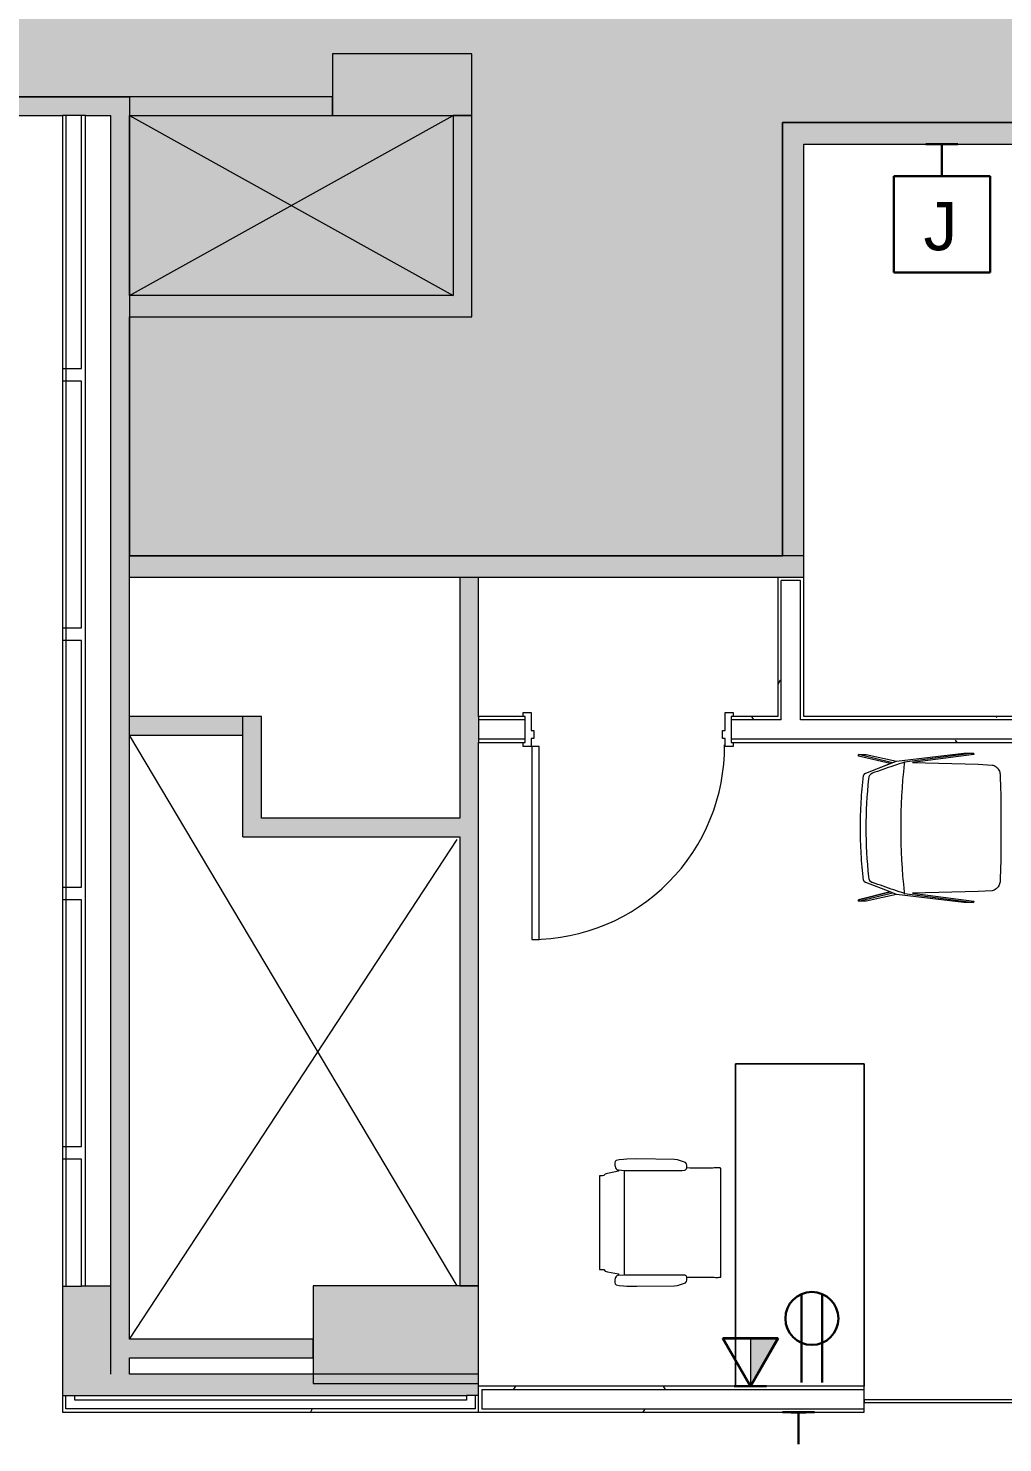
# Model space of a CAD drawing. Header units: inches. Extents: x 0 to 1536, y 72 to 1354.
# Drawn here: x 312.2 to 494.1, y 511.3 to 775.3 of the extents above; entities that cross this region are included whole.
import ezdxf

# ---------------------------------------------------------------- set-up
doc = ezdxf.new("R2010")
doc.units = ezdxf.units.IN
doc.header["$MEASUREMENT"] = 0
for name, color, linetype, lineweight in [('1600 K ST 6th Floor-Clean-REVISED_dwg', 8, 'Continuous', 9), ('A-ANNO-NOTE', 131, 'Continuous', 9), ('A-COLS', 52, 'Continuous', 13), ('A-DETL', 90, 'Continuous', 9), ('A-DETL-GENF', 92, 'Continuous', 9), ('A-DOOR', 31, 'Continuous', 13), ('A-GLAZ-CURT', 52, 'Continuous', 9), ('A-WALL', 113, 'Continuous', 13), ('A-WALL-PATT', 111, 'Continuous', 13), ('E-ELEC-FIXT', 91, 'Continuous', 9), ('I-FURN', 30, 'Continuous', 9), ('I-WALL', 2, 'Continuous', 13), ('XAR$0$AFLEV', 7, 'Continuous', 9)]:
    doc.layers.add(name, color=color, linetype=linetype, lineweight=lineweight)
doc.styles.add('Swis721 Lt BT_2', font='swissl.ttf', dxfattribs={"height": 9})
pattern_1 = [(0, (0, 0), (30.72, 7.68), [1.267, -21.773, 1.267, -21.773, -122.88]), (0, (0, 0), (30.72, 7.68), [-46.08, 1.267, -44.813, 1.267, -21.773, -53.76]), (0, (0, 0), (30.72, 7.68), [-115.2, 1.267, -14.093, 1.267, -37.133]), (120, (11.52, 3.84), (-22.011075, 22.7643), [1.267, -21.773, 1.267, -21.773, -122.88]), (120, (11.52, 3.84), (-22.011075, 22.7643), [-46.08, 1.267, -44.813, 1.267, -21.773, -53.76]), (120, (11.52, 3.84), (-22.011075, 22.7643), [-115.2, 1.267, -14.093, 1.267, -37.133]), (240, (15.36, 19.2), (-8.708925, -30.4443), [1.267, -21.773, 1.267, -21.773, -122.88]), (240, (15.36, 19.2), (-8.708925, -30.4443), [-46.08, 1.267, -44.813, 1.267, -21.773, -53.76]), (240, (15.36, 19.2), (-8.708925, -30.4443), [-115.2, 1.267, -14.093, 1.267, -37.133])]

# ---------------------------------------------------------------- blocks, each defined once
blk = doc.blocks.new('existing columns - existing columns-7228682-Level XX  POWER _ SIGNAL')
at = {"layer": 'A-COLS', "lineweight": 9}
h = blk.add_hatch(color=7, dxfattribs=at)
h.paths.add_polyline_path([(384.5, 264.85), (384.5, 284.85), (359.5, 284.85), (359.5, 264.85), (378.37, 264.85)], flags=0)
h.paths.add_polyline_path([(1273.33, 265.1), (1296.58, 265.1), (1296.58, 284.6), (1273.33, 284.6), (1273.33, 266.87)], flags=0)
h.paths.add_polyline_path([(614.75, 265.1), (614.75, 284.6), (585.25, 284.6), (585.25, 265.1)], flags=0)
h.paths.add_polyline_path([(140.33, 265.35), (162.62, 265.35), (162.62, 284.85), (125.37, 284.85), (125.37, 265.35)], flags=0)
h.paths.add_polyline_path([(1043.14, 265.6), (1070.77, 265.6), (1070.77, 284.1), (1043.14, 284.1), (1043.14, 266.87)], flags=0)
h.paths.add_polyline_path([(816.33, 265.6), (841.58, 265.6), (841.58, 284.1), (816.33, 284.1), (816.33, 266.87)], flags=0)
h.paths.add_polyline_path([(1297.94, 517.56), (1297.94, 540.06), (1274.69, 540.06), (1274.69, 517.56)], flags=0)
h.paths.add_polyline_path([(1049.47, 518.87), (1070.77, 518.87), (1070.77, 538.75), (1043.14, 538.75), (1043.14, 518.87), (1049.23, 518.87)], flags=0)
h.paths.add_polyline_path([(615, 520.1), (615, 539.97), (585, 539.97), (585, 520.1)], flags=0)
h.paths.add_polyline_path([(841.58, 520.1), (841.58, 538.22), (816.33, 538.22), (816.33, 520.1), (832.82, 520.1)], flags=0)
h.paths.add_polyline_path([(396.25, 522.37), (396.25, 540.6), (365.37, 540.6), (365.37, 522.37)], flags=0)
h.paths.add_polyline_path([(395, 759.02), (395, 770.52), (369, 770.52), (369, 759.02)], flags=0)
at = {"layer": 'A-COLS', "color": 8, "lineweight": 20}
for p, q in [((395, 770.52), (369, 770.52)), ((369, 770.52), (369, 759.02)), ((395, 759.02), (395, 770.52)), ((369, 759.02), (395, 759.02)), ((396.25, 540.6), (365.37, 540.6)), ((365.37, 540.6), (365.37, 522.37)), ((396.25, 522.37), (396.25, 540.6)), ((365.37, 522.37), (396.25, 522.37))]:
    blk.add_line(p, q, dxfattribs=at)
blk = doc.blocks.new('System Panel - Glazed-7455447-Level XX  POWER _ SIGNAL')
at = {"layer": 'A-GLAZ-CURT', "lineweight": 13}
for p, q in [((24, 0.125), (-24, 0.125)), ((-24, 0.125), (-24, -0.375)), ((24, -0.375), (24, 0.125)), ((-24, -0.375), (24, -0.375))]:
    blk.add_line(p, q, dxfattribs=at)
blk = doc.blocks.new('PS - Junction Box _Wall Base_ - Card Reader-4868761-Level XX  POWER _ SIGNAL')
at = {"layer": 'E-ELEC-FIXT'}
for p, q in [((454.62, 517), (454.62, 516.81)), ((457.37, 516.81), (454.62, 516.81)), ((457.37, 516.81), (457.37, 517))]:
    blk.add_line(p, q, dxfattribs=at)
blk = doc.blocks.new('Door - Single - Solid Door-7446633-Level XX  POWER _ SIGNAL')
at = {"layer": 'A-DOOR', "lineweight": 9}
for p, q in [((-15.63, 3.1), (-14.13, 3.1)), ((-15.63, 2.35), (-15.63, 3.1)), ((-14.13, 3.1), (-14.13, -0.28)), ((22.12, 3.1), (23.62, 3.1)), ((22.12, -0.28), (22.12, 3.1)), ((23.62, 3.1), (23.62, 2.35)), ((-15.63, -3.28), (-15.63, -2.53)), ((-14.13, -0.28), (-13.63, -0.28)), ((-14.13, -1.78), (-14.13, -3.28)), ((-13.63, -1.78), (-14.13, -1.78)), ((-13.63, -0.28), (-13.63, -1.78)), ((21.62, -0.28), (22.12, -0.28)), ((21.62, -1.78), (21.62, -0.28)), ((22.12, -1.78), (21.62, -1.78)), ((22.12, -3.28), (22.12, -1.78)), ((23.62, -2.53), (23.62, -3.28)), ((-14.13, -3.28), (-15.63, -3.28)), ((23.62, -3.28), (22.12, -3.28))]:
    blk.add_line(p, q, dxfattribs=at)
at = {"layer": 'A-DOOR'}
for p, q in [((-12.63, -3.28), (-14.01, -3.28)), ((-14.01, -3.28), (-14.01, -39.28)), ((-12.63, -39.28), (-12.63, -3.28)), ((-14.01, -39.28), (-12.63, -39.28))]:
    blk.add_line(p, q, dxfattribs=at)
at = {"layer": 'A-DOOR', "lineweight": 9}
blk.add_arc((-14.01, -3.28), 36, 270, 0.5, dxfattribs=at)
blk = doc.blocks.new('Chair-Lounge-Teknion-STKW_Keele_Wood_Back-2013 - Exposed Wood Back-V33-Level XX  POWER _ SIGNAL')
at = {"layer": 'I-FURN'}
for p, q in [((-11.86, 9.04), (-11.73, 11.66)), ((11.73, 11.66), (11.86, 9.05)), ((-13.91, 8.19), (-13.67, 8.22)), ((-13.91, 6.37), (-13.91, 8.19)), ((-13.91, 8.19), (-12.25, -4.7)), ((-13.67, 8.22), (-12.19, -3.24)), ((-12.19, -3.24), (-11.86, 9.04)), ((11.86, 9.05), (12.19, -3.24)), ((12.19, -3.24), (13.67, 8.22)), ((12.27, -4.72), (13.91, 8.19)), ((13.67, 8.22), (13.91, 8.19)), ((13.91, 8.19), (13.91, 6.37)), ((-12.42, -6.21), (-13.91, 6.37)), ((13.91, 6.37), (12.42, -6.21)), ((-13.67, -11.85), (-12.42, -6.21)), ((-12.13, -6.97), (-13.67, -13.3)), ((-11.98, -7.39), (-13.41, -13.29)), ((-10.23, -11.93), (-11.98, -7.39)), ((11.97, -7.38), (10.23, -11.93)), ((12.41, -6.23), (11.97, -7.38)), ((11.97, -7.38), (13.41, -13.29)), ((13.41, -13.29), (11.97, -7.38)), ((13.66, -13.29), (12.13, -6.97)), ((12.42, -6.21), (13.67, -11.85)), ((-13.67, -13.29), (-13.67, -11.85)), ((13.67, -11.85), (13.67, -13.29)), ((-13.41, -13.29), (-13.67, -13.29)), ((13.67, -13.29), (13.41, -13.29))]:
    blk.add_line(p, q, dxfattribs=at)
for centre, radius, start, end in [((0.01, 103.95), 109.37, 263.7199, 276.2807), ((-9.17, -10.31), 1.1, 199.0679, 271.1375), ((9.17, -10.31), 1.1, 268.8625, 340.9321)]:
    blk.add_arc(centre, radius, start, end, dxfattribs=at)
for centre, major_axis, ratio, start_param, end_param in [((-3.18, 62.49), (0, 67.83), 0.991455, 3.005875, 3.010635), ((3.19, 62.49), (0, 67.83), 0.991482, 3.272548, 3.277041), ((0, 61.26), (77.88, 0), 0.939693, 4.594646, 4.830132)]:
    blk.add_ellipse(centre, major_axis=major_axis, ratio=ratio, start_param=start_param, end_param=end_param, dxfattribs=at)
for points in [[(-10.02, 13.13), (-9.25, 13.17), (-7.72, 13.23), (-6.18, 13.27), (-5.4, 13.28)], [(-5.4, 13.28), (-4.5, 13.29), (-2.7, 13.3), (-0.9, 13.3), (0, 13.3)], [(0, 13.3), (0.9, 13.3), (2.7, 13.3), (4.5, 13.29), (5.4, 13.28)], [(5.4, 13.28), (6.18, 13.27), (7.73, 13.23), (9.28, 13.17), (10.05, 13.13)], [(-11.73, 11.66), (-11.7, 11.8), (-11.62, 12.05), (-11.42, 12.4), (-11.14, 12.7), (-10.8, 12.93), (-10.42, 13.08), (-10.15, 13.12), (-10.02, 13.13)], [(10.05, 13.13), (10.19, 13.12), (10.45, 13.07), (10.82, 12.92), (11.15, 12.69), (11.42, 12.39), (11.62, 12.04), (11.7, 11.79), (11.73, 11.66)], [(-12.28, -4.72), (-12.04, -5.39), (-11.58, -6.73), (-10.89, -8.74), (-10.43, -10.07), (-10.19, -10.73)], [(12.27, -4.72), (12.04, -5.39), (11.59, -6.72), (10.9, -8.7), (10.44, -10.02), (10.21, -10.67)], [(-10.23, -11.93), (-10.47, -11.3), (-10.96, -10.04), (-11.69, -8.13), (-12.17, -6.85), (-12.42, -6.21)], [(-9.74, -12.36), (-9.79, -12.33), (-9.88, -12.29), (-10.01, -12.22), (-10.1, -12.14), (-10.17, -12.07), (-10.22, -12), (-10.23, -11.95), (-10.23, -11.93)], [(9.74, -12.36), (8.12, -12.55), (4.88, -12.84), (0, -12.98), (-4.88, -12.84), (-8.12, -12.55), (-9.74, -12.36)], [(10.23, -11.93), (10.23, -11.95), (10.22, -12), (10.17, -12.07), (10.1, -12.15), (10.01, -12.22), (9.88, -12.29), (9.79, -12.33), (9.74, -12.36)]]:
    blk.add_open_spline(points, degree=3, dxfattribs=at)
blk = doc.blocks.new('reception desk furn - reception desk furn-7592523-Level XX  POWER _ SIGNAL')
at = {"layer": 'I-FURN'}
for p, q in [((468.25, 581.99), (444.25, 581.99)), ((444.25, 581.99), (444.25, 521.87)), ((444.25, 521.87), (444.25, 581.99)), ((444.25, 581.99), (468.25, 581.99)), ((468.25, 521.87), (468.25, 581.99)), ((468.25, 581.99), (468.25, 521.87)), ((468.25, 521.87), (444.25, 521.87))]:
    blk.add_line(p, q, dxfattribs=at)
blk = doc.blocks.new('HermanMiller_Collection_Eames_AluminumGroup_MgmtChair - Casters Pneumatic Hgt Adj-7466183-Level XX  POWER _ SIGNAL')
at = {"layer": 'I-FURN'}
for p, q in [((-6.49, 11.73), (-7.1, 11.63)), ((-5.72, 11.8), (-6.49, 11.73)), ((-5.07, 11.83), (-5.72, 11.8)), ((-3.21, 11.88), (-5.07, 11.83)), ((3.79, 11.79), (-3.21, 11.88)), ((4.38, 11.72), (3.79, 11.79)), ((5.89, 11.24), (4.38, 11.72)), ((-10.2, 8.71), (-10.2, -8.71)), ((-9.1, 9.03), (-9.36, 8.77)), ((-8.96, 9.1), (-9.1, 9.03)), ((-8.72, 9.18), (-8.96, 9.1)), ((-6.65, 9.58), (-8.72, 9.18)), ((-6.88, 9.85), (-6.65, 9.83)), ((-6.65, 9.83), (-6.65, 9.58)), ((-6.65, 9.83), (-5.49, 9.76)), ((-5.49, 9.76), (-2.81, 9.72)), ((-5.49, -9.76), (-5.49, 9.76)), ((-2.81, 9.72), (5.28, 9.72)), ((5.28, 9.72), (5.78, 9.77)), ((12.44, -10.17), (12.44, 10.17)), ((-9.36, -8.77), (-9.1, -9.03)), ((-9.1, -9.03), (-8.72, -9.18)), ((-8.72, -9.18), (-6.65, -9.58)), ((-6.65, -9.83), (-6.88, -9.85)), ((-6.65, -9.58), (-6.65, -9.83)), ((-6.65, -9.83), (-5.49, -9.76)), ((-5.49, -9.76), (-2.81, -9.72)), ((-2.81, -9.72), (5.28, -9.72)), ((5.28, -9.72), (5.78, -9.77)), ((-7.1, -11.63), (-6.49, -11.73)), ((-6.49, -11.73), (-5.72, -11.8)), ((-5.72, -11.8), (-5.07, -11.83)), ((-5.07, -11.83), (-3.21, -11.88)), ((-3.21, -11.88), (3.79, -11.79)), ((3.79, -11.79), (4.38, -11.72)), ((4.38, -11.72), (5.89, -11.24))]:
    blk.add_line(p, q, dxfattribs=at)
for centre, radius, start, end in [((-6.03, 10.85), 1.32, 144.065, 229.935), ((5.03, 10.51), 1.12, 343.9109, 40.257), ((5.36, 10.43), 0.781, 302.3218, 343.1534), ((-6.03, -10.85), 1.32, 130.065, 215.935), ((5.36, -10.43), 0.781, 16.8466, 57.6782), ((5.03, -10.51), 1.12, 319.743, 16.0891)]:
    blk.add_arc(centre, radius, start, end, dxfattribs=at)
for points, knots in [([(-9.36, 8.77), (-9.55, 8.77), (-9.82, 8.76), (-10.04, 8.74), (-10.13, 8.73), (-10.18, 8.72), (-10.2, 8.72), (-10.2, 8.71)], [0, 0, 0, 0, 0.444444, 0.666667, 0.777778, 0.888889, 1, 1, 1, 1]), ([(12.44, 10.17), (12.44, 10.17), (12.43, 10.18), (12.4, 10.19), (12.34, 10.19), (12.27, 10.2), (12.19, 10.21), (12.05, 10.21), (11.82, 10.22), (11.61, 10.22), (11.49, 10.21)], [0, 0, 0, 0, 0.090909, 0.181818, 0.272727, 0.363636, 0.454545, 0.545455, 0.727273, 1, 1, 1, 1]), ([(-10.2, -8.71), (-10.2, -8.72), (-10.18, -8.72), (-10.13, -8.73), (-10.07, -8.74), (-9.98, -8.75), (-9.88, -8.76), (-9.73, -8.76), (-9.55, -8.77), (-9.41, -8.77), (-9.36, -8.77)], [0, 0, 0, 0, 0.111111, 0.222222, 0.333333, 0.444444, 0.555556, 0.666667, 0.888889, 1, 1, 1, 1]), ([(11.49, -10.21), (11.57, -10.22), (11.74, -10.22), (12.06, -10.21), (12.36, -10.2), (12.43, -10.18), (12.44, -10.17)], [0, 0, 0, 0, 0.181818, 0.363636, 0.727273, 1, 1, 1, 1])]:
    blk.add_open_spline(points, degree=3, knots=knots, dxfattribs=at)
for points in [[(10.52, 10.17), (9.78, 10.17), (8.3, 10.18), (6.84, 10.2), (6.11, 10.2)], [(11.49, 10.21), (11.33, 10.21), (11, 10.19), (10.68, 10.17), (10.52, 10.17)], [(6.11, -10.2), (6.84, -10.2), (8.3, -10.18), (9.78, -10.17), (10.52, -10.17)], [(10.52, -10.17), (10.68, -10.17), (11, -10.19), (11.33, -10.21), (11.49, -10.21)]]:
    blk.add_open_spline(points, degree=3, dxfattribs=at)
blk = doc.blocks.new('1600 K ST 6th Floor-Clean-REVISED_dwg-7023626-Level XX  POWER _ SIGNAL')
at = {"layer": 'XAR$0$AFLEV'}
for p, q in [((331.1, 725.42), (391.5, 759.02)), ((331.1, 759.02), (391.5, 725.42)), ((392.25, 540.6), (331.1, 643.37)), ((331.1, 530.62), (392.25, 623.87))]:
    blk.add_line(p, q, dxfattribs=at)

msp = doc.modelspace()

# ---------------------------------------------------------------- hatches: boundary and pattern name
at = {"layer": 'A-ANNO-NOTE'}
msp.add_hatch(color=256, dxfattribs=at).paths.add_polyline_path([(447.04, 521.81), (452.2, 530.74), (447.04, 530.74)], flags=0)
at = {"layer": 'A-DETL-GENF'}
h = msp.add_hatch(color=9, dxfattribs=at)
h.paths.add_polyline_path([(226.89, 72), (229, 72), (229, 94), (251.4, 94), (251.4, 278), (207.4, 278.03), (207.4, 330.67), (206.65, 330.67), (206.65, 332.17), (208.15, 332.17), (208.15, 332.67), (209.65, 332.67), (209.65, 332.17), (211.4, 332.17), (211.4, 368.42), (209.65, 368.42), (209.65, 367.92), (208.15, 367.92), (208.15, 368.42), (206.65, 368.42), (206.65, 369.92), (207.4, 369.92), (207.4, 372.3), (50, 372.3), (50, 288.8), (12, 288.8), (12, 94), (59, 94), (59, 72), (115, 72), (115, 94), (173, 94), (173, 72), (211.4, 72)], flags=0)
h.paths.add_polyline_path([(0, 72), (12, 72), (12, 78), (0, 78), (0, 76.47)], flags=0)
h.paths.add_polyline_path([(140.33, 265.35), (125.37, 265.35), (125.37, 284.85), (162.62, 284.85), (162.62, 265.35)], flags=0)
h.paths.add_polyline_path([(46.5, 292.3), (46.5, 372.3), (12, 372.3), (12, 292.3), (36.48, 292.3)], flags=0)
h.paths.add_polyline_path([(203.4, 378.3), (203.4, 411.67), (200.09, 411.67), (200.09, 415.17), (203.4, 415.17), (203.4, 422.55), (211.4, 422.55), (211.4, 462.55), (203.4, 462.55), (203.4, 466.3), (12, 466.3), (12, 378.3), (166, 378.3), (166, 415.17), (172.09, 415.17), (172.09, 411.67), (169.5, 411.67), (169.5, 378.3), (181.19, 378.3)], flags=0)
h.paths.add_polyline_path([(120.4, 472.3), (122, 472.3), (122, 473.89), (121.25, 473.89), (121.25, 475.39), (122, 475.39), (122, 505.64), (121.25, 505.64), (121.25, 507.14), (122, 507.14), (121.98, 520.87), (103.5, 520.87), (103.5, 537.12), (108.5, 537.12), (108.5, 628.62), (12, 628.62), (12, 472.3), (118.06, 472.3)], flags=0)
h.paths.add_polyline_path([(128.35, 537.12), (203, 537.12), (203, 570.5), (211, 570.5), (211, 612.5), (203, 612.5), (203, 642.5), (114.5, 642.5), (114.5, 537.12), (128, 537.12)], flags=0)
h.paths.add_polyline_path([(108.5, 632.62), (108.5, 656.22), (12, 656.22), (12, 632.62), (92.85, 632.62)], flags=0)
h.paths.add_polyline_path([(203, 650.5), (203, 680.5), (211, 680.5), (211, 722.5), (203, 722.5), (203, 754.28), (114.5, 754.28), (114.5, 650.5), (164.13, 650.5)], flags=0)
h.paths.add_polyline_path([(53.77, 660.11), (108.5, 660.11), (108.5, 754.28), (104, 754.28), (104, 771.47), (120.5, 771.47), (120.5, 799), (120.4, 799), (120.4, 845.5), (12, 845.5), (12, 660.11)], flags=0)
h.paths.add_polyline_path([(400.01, 676.82), (453, 676.82), (453, 757.69), (547.9, 757.69), (547.9, 769.75), (560.9, 769.75), (560.9, 832.75), (550.9, 832.75), (550.9, 878.5), (560.9, 878.5), (560.9, 934.62), (550.9, 934.62), (550.9, 980.37), (560.9, 980.37), (560.9, 1036.5), (550.9, 1036.5), (550.9, 1082.25), (560.9, 1082.25), (560.9, 1138.25), (550.9, 1138.25), (550.9, 1185.37), (560.9, 1185.37), (560.9, 1333.62), (550.9, 1333.62), (550.9, 1341.62), (510.5, 1341.62), (510.5, 1353.62), (454.5, 1353.62), (454.5, 1333.62), (379, 1333.62), (379, 1353.62), (323, 1353.62), (323, 1333.62), (275, 1333.62), (275, 1353.62), (219, 1353.62), (219, 1333.62), (179.5, 1333.62), (179.5, 1353.62), (123.5, 1353.62), (123.5, 1333.62), (84, 1333.62), (84, 1353.62), (28, 1353.62), (28, 1333.62), (12, 1333.62), (12, 1162.37), (22.25, 1162.37), (22.25, 1157.37), (37.25, 1157.37), (37.25, 1107.62), (12, 1107.62), (12, 974.75), (74.5, 974.75), (74.5, 945.5), (114, 945.5), (114, 955.33), (144, 955.33), (144, 945.5), (209.4, 945.5), (209.4, 938.21), (203.4, 938.21), (203.4, 939.5), (173.5, 939.5), (173.5, 907.1), (203.4, 907.1), (203.4, 908.21), (209.4, 908.21), (209.4, 907.1), (289.6, 907.1), (289.6, 762.52), (369, 762.52), (369, 770.52), (395, 770.52), (395, 721.42), (331.1, 721.42), (331.1, 676.82), (395, 676.82)], flags=0)
h.paths.add_polyline_path([(331.1, 725.42), (391.5, 725.42), (391.5, 759.02), (331.1, 759.02), (331.1, 738.05)], flags=0)
h.paths.add_polyline_path([(166, 760.28), (203, 760.28), (203, 793), (168.03, 793), (168.03, 799), (134.03, 799), (134.03, 793), (126.5, 793), (126.5, 771.47), (166, 771.47)], flags=0)
h.paths.add_polyline_path([(120.5, 851.5), (203.4, 851.5), (203.4, 855.97), (202.65, 855.97), (202.65, 857.47), (203.4, 857.47), (203.4, 893.72), (202.65, 893.72), (202.65, 895.22), (203.4, 895.22), (203.4, 903.1), (169.5, 903.1), (169.5, 939.5), (12, 939.5), (12, 851.5), (120.4, 851.5)], flags=0)
h.paths.add_polyline_path([(373.5, 938.5), (373.5, 956.5), (398, 956.5), (398, 938.5)], flags=0)
h.paths.add_polyline_path([(12, 945.5), (70.5, 945.5), (70.5, 970.75), (12, 970.75)], flags=0)
h.paths.add_polyline_path([(182.25, 1126.37), (182.25, 1162.37), (201.75, 1162.37), (201.75, 1126.37)], flags=0)
h.paths.add_polyline_path([(416.75, 1143.25), (398.25, 1143.25), (398.25, 1162.37), (416.75, 1162.37)], flags=0)
h.paths.add_polyline_path([(572.9, 1341.62), (572.9, 1353.62), (566.9, 1353.62), (566.9, 1341.62)], flags=0)
h.paths.add_polyline_path([(0, 1341.62), (12, 1341.62), (12, 1353.62), (0, 1353.62)], flags=0)
at = {"layer": 'A-WALL-PATT', "lineweight": 9}
for points in [[(327.6, 759.02), (369, 759.02), (369, 762.52), (289.6, 762.52), (289.6, 759.02), (322.85, 759.02)], [(327.6, 524.1), (331.1, 524.1), (331.1, 759.02), (327.6, 759.02), (327.6, 580.99)], [(391.5, 725.42), (395, 725.42), (395, 759.02), (391.5, 759.02), (391.5, 738.05)], [(457, 753.69), (547.9, 753.69), (547.9, 757.69), (453, 757.69), (453, 753.69)], [(453, 676.82), (457, 676.82), (457, 753.69), (453, 753.69), (453, 738.05)], [(331.1, 721.42), (395, 721.42), (395, 725.42), (331.1, 725.42)], [(331.1, 672.82), (457, 672.82), (457, 676.82), (331.1, 676.82)], [(396.25, 540.6), (396.25, 672.82), (392.75, 672.82), (392.75, 540.6)], [(352.25, 643.37), (352.25, 646.87), (331.1, 646.87), (331.1, 643.37)], [(352.25, 627.87), (355.75, 627.87), (355.75, 646.87), (352.25, 646.87), (352.25, 628.2)], [(352.25, 624.37), (392.75, 624.37), (392.75, 627.87), (352.25, 627.87)], [(318.6, 520.1), (327.6, 520.1), (327.6, 540.52), (318.6, 540.52), (318.6, 524.1)], [(333.75, 527.12), (365.37, 527.12), (365.37, 530.62), (331.1, 530.62), (331.1, 527.12)], [(394, 520.1), (396.25, 520.1), (396.25, 522.37), (365.37, 522.37), (365.37, 524.1), (327.6, 524.1), (327.6, 520.1), (365.37, 520.1)]]:
    msp.add_hatch(color=7, dxfattribs=at).paths.add_polyline_path(points, flags=0)
h = msp.add_hatch(dxfattribs=at)
h.set_pattern_fill('FP_1', color=256, style=0, pattern_type=2)
h.set_pattern_definition(pattern_1)
h.paths.add_polyline_path([(318.6, 540.52), (319.22, 540.52), (319.22, 566.59), (318.6, 566.59), (318.6, 550.96)], flags=0)
h.paths.add_polyline_path([(318.6, 612.62), (319.22, 612.62), (319.22, 615), (318.6, 615)], flags=0)
h.paths.add_polyline_path([(318.6, 661.03), (319.22, 661.03), (319.22, 663.4), (318.6, 663.4)], flags=0)
h.paths.add_polyline_path([(318.6, 711.81), (319.22, 759.02), (318.6, 759.02), (318.6, 738.05)], flags=0)
h.paths.add_polyline_path([(318.6, 709.43), (319.22, 709.43), (319.22, 711.81), (318.6, 711.81)], flags=0)
h = msp.add_hatch(dxfattribs=at)
h.set_pattern_fill('FP_1', color=256, style=0, pattern_type=2)
h.set_pattern_definition(pattern_1)
h.paths.add_polyline_path([(452.12, 646.87), (452.75, 646.87), (452.75, 672.2), (456.37, 672.2), (456.36, 672.82), (452.12, 672.82), (452.12, 659.52)], flags=0)
h = msp.add_hatch(dxfattribs=at)
h.set_pattern_fill('FP_1', color=256, style=0, pattern_type=2)
h.set_pattern_definition(pattern_1)
h.paths.add_polyline_path([(570.02, 646.24), (570.02, 646.87), (456.37, 646.87), (456.37, 646.24), (551.5, 646.24)], flags=0)
h.paths.add_polyline_path([(443.44, 646.24), (452.75, 646.24), (452.75, 646.87), (443.44, 646.87)], flags=0)
h.paths.add_polyline_path([(400.01, 646.24), (404.94, 646.24), (404.94, 646.87), (396.25, 646.87), (396.25, 646.24), (396.33, 646.24)], flags=0)
h = msp.add_hatch(dxfattribs=at)
h.set_pattern_fill('FP_1', color=256, style=0, pattern_type=2)
h.set_pattern_definition(pattern_1)
h.paths.add_polyline_path([(574.25, 641.99), (574.27, 641.99), (574.27, 642.62), (443.44, 642.62), (443.44, 641.99), (573.14, 641.99)], flags=0)
h.paths.add_polyline_path([(396.91, 641.99), (404.94, 641.99), (404.94, 642.62), (396.25, 642.62), (396.25, 641.99)], flags=0)
h = msp.add_hatch(dxfattribs=at)
h.set_pattern_fill('FP_1', color=256, style=0, pattern_type=2)
h.set_pattern_definition(pattern_1)
h.paths.add_polyline_path([(396.25, 517.62), (396.87, 517.62), (396.87, 521.25), (468.25, 521.25), (468.25, 521.87), (396.25, 521.87), (396.25, 517.63)], flags=0)
h = msp.add_hatch(dxfattribs=at)
h.set_pattern_fill('FP_1', color=256, style=0, pattern_type=2)
h.set_pattern_definition(pattern_1)
h.paths.add_polyline_path([(365.37, 517), (396.25, 517), (396.25, 517.62), (319.22, 517.62), (319.22, 517), (356.73, 517)], flags=0)
h = msp.add_hatch(dxfattribs=at)
h.set_pattern_fill('FP_1', color=256, style=0, pattern_type=2)
h.set_pattern_definition(pattern_1)
h.paths.add_polyline_path([(468.25, 517), (468.25, 517.62), (396.25, 517.62), (396.25, 517), (444.25, 517)], flags=0)

# ---------------------------------------------------------------- linework, layer by layer
at = {"layer": 'A-ANNO-NOTE', "lineweight": 30}
for p, q in [((479.77, 753.69), (485.77, 753.69)), ((482.77, 753.69), (482.77, 747.69)), ((491.77, 747.69), (473.77, 747.69)), ((473.77, 747.69), (473.77, 729.69)), ((491.77, 729.69), (491.77, 747.69)), ((473.77, 729.69), (491.77, 729.69)), ((456.58, 522.53), (456.58, 539.05)), ((456.58, 522.53), (456.58, 539.05)), ((460.41, 522.53), (460.41, 539.05)), ((447, 521.87), (441.84, 530.81)), ((441.84, 530.81), (452.16, 530.81)), ((447.04, 521.81), (441.88, 530.74)), ((441.88, 530.74), (452.2, 530.74)), ((447, 521.87), (452.16, 530.81)), ((447.04, 521.81), (452.2, 530.74)), ((450, 521.87), (444, 521.87)), ((453, 517), (459, 517)), ((456, 517), (456, 511))]:
    msp.add_line(p, q, dxfattribs=at)
at = {"layer": 'A-ANNO-NOTE'}
for p, q in [((447.04, 521.81), (452.2, 530.74)), ((452.2, 530.74), (447.04, 530.74)), ((447.04, 530.74), (447.04, 521.81))]:
    msp.add_line(p, q, dxfattribs=at)
at = {"layer": 'A-ANNO-NOTE', "lineweight": 30}
msp.add_circle((458.49, 534.49), 4.95, dxfattribs=at)
at = {"layer": 'A-DETL'}
for p, q in [((289.6, 762.52), (331.1, 762.52)), ((331.1, 762.52), (331.1, 676.82)), ((453, 676.82), (453, 757.69)), ((453, 757.69), (572.9, 757.69)), ((331.1, 676.82), (453, 676.82))]:
    msp.add_line(p, q, dxfattribs=at)
at = {"layer": 'A-WALL'}
for p, q in [((322.85, 759.02), (318.6, 759.02)), ((319.22, 759.02), (319.22, 540.52)), ((452.75, 646.24), (452.75, 672.2)), ((456.37, 672.2), (452.75, 672.2)), ((456.37, 646.24), (456.37, 672.2)), ((396.25, 646.87), (396.25, 641.99)), ((404.94, 646.24), (396.25, 646.24)), ((452.75, 646.24), (443.44, 646.24)), ((570.65, 646.24), (456.37, 646.24)), ((404.94, 642.62), (396.25, 642.62)), ((574.27, 642.62), (443.44, 642.62)), ((318.6, 540.52), (322.1, 540.52)), ((319.22, 517.62), (319.22, 520.1)), ((396.25, 520.1), (394, 520.1)), ((395.62, 520.1), (395.62, 517.62)), ((396.87, 521.25), (396.87, 517.62)), ((396.87, 521.25), (468.25, 521.25)), ((395.62, 517.62), (319.22, 517.62)), ((396.87, 517.62), (468.25, 517.62))]:
    msp.add_line(p, q, dxfattribs=at)
at = {"layer": 'A-WALL', "color": 55}
msp.add_line((322.85, 540.52), (322.1, 540.52), dxfattribs=at)
at = {"layer": 'I-WALL', "color": 8, "lineweight": 20}
for p, q in [((369, 762.52), (289.6, 762.52)), ((369, 759.02), (369, 762.52)), ((286.1, 759.02), (318.6, 759.02)), ((322.85, 759.02), (327.6, 759.02)), ((327.6, 524.1), (327.6, 759.02)), ((331.1, 759.02), (369, 759.02)), ((331.1, 725.42), (331.1, 759.02)), ((395, 759.02), (391.5, 759.02)), ((391.5, 759.02), (391.5, 725.42)), ((395, 721.42), (395, 759.02)), ((547.9, 757.69), (453, 757.69)), ((453, 757.69), (453, 676.82)), ((457, 753.69), (547.9, 753.69)), ((457, 672.82), (457, 753.69)), ((391.5, 725.42), (331.1, 725.42)), ((331.1, 530.62), (331.1, 721.42)), ((331.1, 721.42), (395, 721.42)), ((457, 676.82), (331.1, 676.82)), ((331.1, 672.82), (457, 672.82)), ((392.75, 672.82), (392.75, 627.87)), ((396.25, 646.87), (396.25, 672.82)), ((355.75, 646.87), (331.1, 646.87)), ((352.25, 624.37), (352.25, 646.87)), ((355.75, 627.87), (355.75, 646.87)), ((331.1, 643.37), (352.25, 643.37)), ((396.25, 540.6), (396.25, 641.99)), ((392.75, 627.87), (355.75, 627.87)), ((352.25, 624.37), (392.75, 624.37)), ((392.75, 624.37), (392.75, 540.6)), ((318.6, 540.52), (318.6, 520.1)), ((327.6, 540.52), (322.85, 540.52)), ((392.75, 540.6), (396.25, 540.6)), ((365.37, 530.62), (331.1, 530.62)), ((365.37, 527.12), (365.37, 530.62)), ((331.1, 524.1), (331.1, 527.12)), ((331.1, 527.12), (365.37, 527.12)), ((396.25, 524.1), (331.1, 524.1)), ((396.25, 520.1), (396.25, 524.1)), ((318.6, 520.1), (394, 520.1))]:
    msp.add_line(p, q, dxfattribs=at)
at = {"layer": 'I-WALL'}
for p, q in [((318.6, 759.02), (318.6, 540.52)), ((322.1, 711.81), (322.1, 759.02)), ((322.85, 540.52), (322.85, 759.02)), ((318.6, 711.81), (322.1, 711.81)), ((322.1, 709.43), (318.6, 709.43)), ((322.1, 663.4), (322.1, 709.43)), ((452.12, 672.82), (452.12, 646.87)), ((457, 646.87), (457, 672.82)), ((318.6, 663.4), (322.1, 663.4)), ((322.1, 661.03), (318.6, 661.03)), ((322.1, 615), (322.1, 661.03)), ((404.94, 646.87), (396.25, 646.87)), ((404.94, 641.99), (404.94, 646.87)), ((452.12, 646.87), (443.44, 646.87)), ((443.44, 646.87), (443.44, 641.99)), ((570.02, 646.87), (457, 646.87)), ((396.25, 641.99), (404.94, 641.99)), ((443.44, 641.99), (574.9, 641.99)), ((318.6, 615), (322.1, 615)), ((322.1, 612.62), (318.6, 612.62)), ((322.1, 566.59), (322.1, 612.62)), ((318.6, 566.59), (322.1, 566.59)), ((322.1, 564.22), (318.6, 564.22)), ((322.1, 540.52), (322.1, 564.22)), ((318.6, 520.1), (318.6, 517)), ((320.85, 519.25), (320.85, 520.1)), ((394, 520.1), (394, 519.25)), ((468.25, 521.87), (396.25, 521.87)), ((396.25, 517), (396.25, 520.1)), ((468.25, 517), (468.25, 521.87)), ((394, 519.25), (320.85, 519.25)), ((318.6, 517), (468.25, 517))]:
    msp.add_line(p, q, dxfattribs=at)

# ---------------------------------------------------------------- block references
at = {"layer": '1600 K ST 6th Floor-Clean-REVISED_dwg', "color": 7}
msp.add_blockref('1600 K ST 6th Floor-Clean-REVISED_dwg-7023626-Level XX  POWER _ SIGNAL', (0, 0), dxfattribs=at)
at = {"layer": 'A-COLS', "lineweight": 9}
msp.add_blockref('existing columns - existing columns-7228682-Level XX  POWER _ SIGNAL', (0, 0), dxfattribs=at)
at = {"layer": 'A-DOOR'}
msp.add_blockref('Door - Single - Solid Door-7446633-Level XX  POWER _ SIGNAL', (420.19, 644.52), dxfattribs=at)
at = {"layer": 'A-GLAZ-CURT', "rotation": 180}
msp.add_blockref('System Panel - Glazed-7455447-Level XX  POWER _ SIGNAL', (492.25, 518.94), dxfattribs=at)
at = {"layer": 'E-ELEC-FIXT'}
msp.add_blockref('PS - Junction Box _Wall Base_ - Card Reader-4868761-Level XX  POWER _ SIGNAL', (0, 0), dxfattribs=at)
at = {"layer": 'I-FURN', "rotation": 270.0000000000001}
msp.add_blockref('Chair-Lounge-Teknion-STKW_Keele_Wood_Back-2013 - Exposed Wood Back-V33-Level XX  POWER _ SIGNAL', (480.49, 626.06), dxfattribs=at)
at = {"layer": 'I-FURN'}
for name, p in [('reception desk furn - reception desk furn-7592523-Level XX  POWER _ SIGNAL', (0, 0)), ('HermanMiller_Collection_Eames_AluminumGroup_MgmtChair - Casters Pneumatic Hgt Adj-7466183-Level XX  POWER _ SIGNAL', (429.02, 552.37))]:
    msp.add_blockref(name, p, dxfattribs=at)

# ---------------------------------------------------------------- texts
at = {"layer": 'A-ANNO-NOTE', "insert": (479.34, 742.86), "char_height": 9, "width": 7.575, "attachment_point": 1, "style": 'Swis721 Lt BT_2'}
msp.add_mtext('J', dxfattribs=at)

doc.saveas('drawing.dxf')
